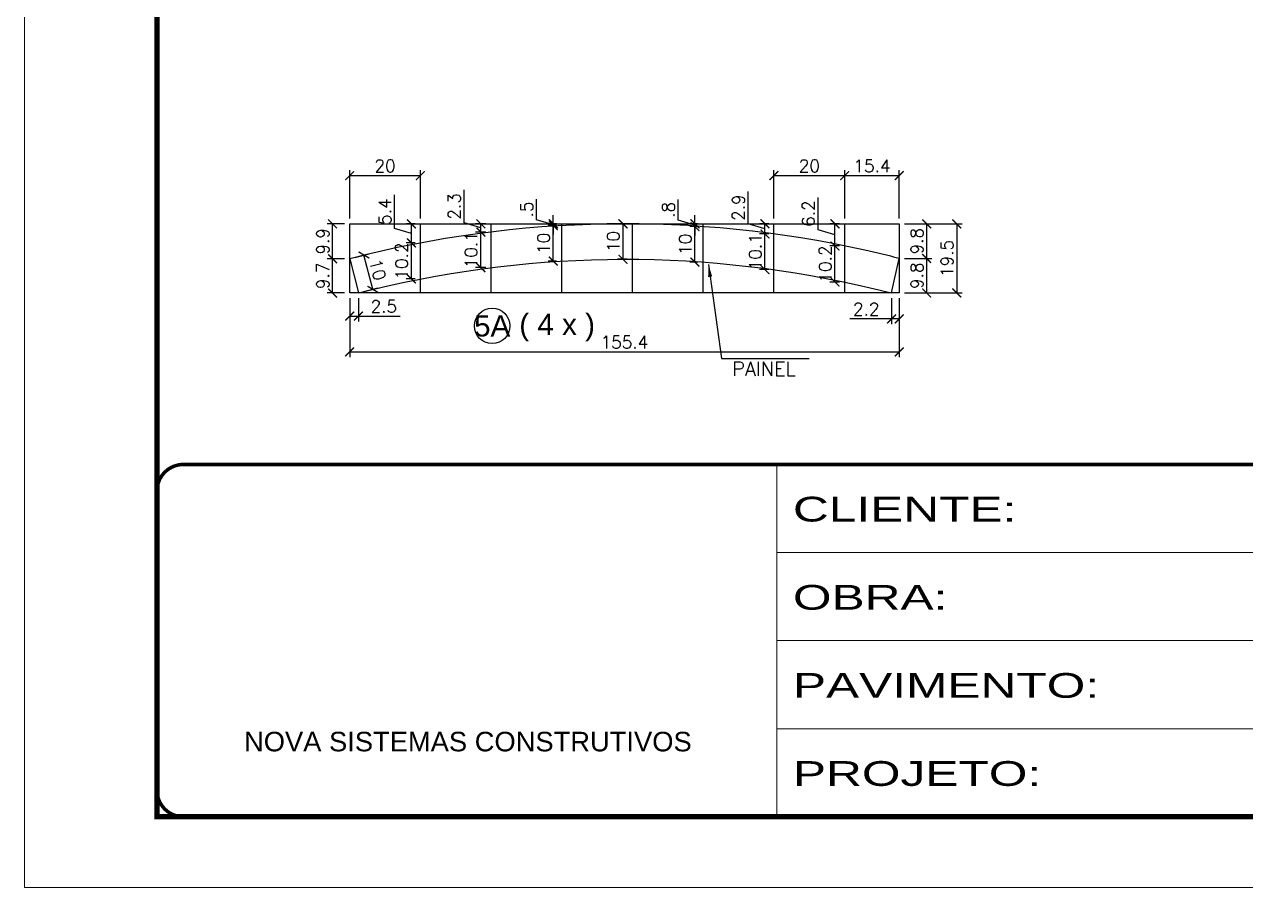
# Model space of a CAD drawing. Extents: x 2582 to 11841, y -26396 to 2611.
# Drawn here: x 4180 to 4871, y -3424 to -2936 of the extents above; entities that cross this region are included whole.
import ezdxf
from ezdxf.enums import TextEntityAlignment as Align

# ---------------------------------------------------------------- set-up
doc = ezdxf.new("R2010")
doc.units = 0
doc.linetypes.add('CONTINUO', pattern=[0])
doc.linetypes.add('DASHED', pattern=[0.75, 0.5, -0.25])
for name, color, linetype in [('COTA', 241, 'Continuous'), ('Painéis', 200, 'Continuous'), ('Romaneio', 10, 'Continuous')]:
    doc.layers.add(name, color=color, linetype=linetype)
doc.layers.add('Folhas', color=255, linetype='Continuous', lineweight=9)
doc.layers.add('SARRAFO DE PRESSAO', color=251, linetype='DASHED', lineweight=9)
doc.styles.add('ARIAL', font='arial.ttf')
doc.styles.add('COTA TECNICA', font='techl___.ttf', dxfattribs={"height": 10})
doc.styles.add('Romans', font='romans.shx')
doc.styles.add('Tecnologia', font='')
doc.styles.get('Tecnologia').set_extended_font_data('Forgotten Futurist')
doc.dimstyles.new('Cota Seção (2x)', dxfattribs={"dimtxt": 7, "dimasz": 5, "dimexe": 3, "dimexo": 3, "dimgap": 2, "dimtad": 3, "dimdec": 1, "dimlfac": 0.5, "dimzin": 12, "dimdsep": 46, "dimtxsty": 'Romans', "dimblk": 'ARCHTICK', "dimcen": 0, "dimclrd": 4, "dimclre": 4, "dimclrt": 1, "dimadec": 1, "dimazin": 3, "dimtfac": 1, "dimtdec": 1, "dimtmove": 0, "dimatfit": 3, "dimldrblk": 'OBLIQUE', "dimfxl": 1, "dimtolj": 1, "dimtzin": 12, "dimarcsym": 0})
doc.dimstyles.new('PAINEL', dxfattribs={"dimtxt": 10, "dimasz": 3, "dimexe": 3, "dimexo": 3, "dimgap": 3, "dimtad": 1, "dimdec": 1, "dimzin": 12, "dimdsep": 46, "dimtxsty": 'COTA TECNICA', "dimblk1": 'OBLIQUE', "dimblk2": 'OBLIQUE', "dimsah": 1, "dimcen": 0.9, "dimclrd": 4, "dimclre": 4, "dimclrt": 240, "dimadec": 1, "dimazin": 3, "dimtfac": 1, "dimtdec": 1, "dimtmove": 0, "dimatfit": 3, "dimfxl": 1, "dimtolj": 1, "dimtzin": 12, "dimarcsym": 0})

# ---------------------------------------------------------------- blocks, each defined once
blk = doc.blocks.new('9999999999')
at = {"color": 30, "linetype": 'CONTINUO'}
for p, q in [((98564.56, 34230.21), (98564.56, 34429.45)), ((98564.56, 34379.64), (99583.98, 34379.64)), ((98564.56, 34329.83), (99487.98, 34329.83)), ((98564.56, 34280.02), (99487.98, 34280.02))]:
    blk.add_line(p, q, dxfattribs=at)
at = {"color": 30, "linetype": 'CONTINUO', "const_width": 2}
blk.add_lwpolyline([(99583.98, 34230.21), (99583.98, 34414.45, 0.414214), (99568.98, 34429.45), (98228.98, 34429.45, 0.414214), (98213.98, 34414.45), (98213.98, 34245.21, 0.414214), (98228.98, 34230.21), (99583.98, 34230.21)], format="xyb", dxfattribs=at)
at = {"layer": 'Folhas'}
blk.add_lwpolyline([(98138.98, 34190.21), (99623.98, 34190.21), (99623.98, 35240.21), (98138.98, 35240.21)], close=True, dxfattribs=at)
at = {"layer": 'Folhas', "color": 30, "const_width": 3}
blk.add_lwpolyline([(98213.98, 34230.21), (99583.98, 34230.21), (99583.98, 35200.21), (98213.98, 35200.21)], close=True, dxfattribs=at)
at = {"color": 7, "linetype": 'Continuous', "ltscale": 5, "style": 'ARIAL'}
blk.add_text('NOVA SISTEMAS CONSTRUTIVOS', height=11.0592, dxfattribs=at).set_placement((98263.19, 34267.21))
at = {"layer": 'Folhas', "color": 7, "style": 'Tecnologia', "width": 1.5}
for s, p in [('CLIENTE:', (98573.65, 34397.17)), ('OBRA:', (98573.65, 34347.31)), ('PAVIMENTO:', (98573.65, 34297.5)), ('PROJETO:', (98573.65, 34247.69))]:
    blk.add_text(s, height=14, dxfattribs=at).set_placement(p)
blk = doc.blocks.new('_ArchTick')
at = {"color": 0, "linetype": 'ByBlock', "const_width": 0.15}
blk.add_lwpolyline([(-0.5, -0.5), (0.5, 0.5)], dxfattribs=at)
blk = doc.blocks.new('*D790')
at = {"layer": 'COTA', "color": 4, "linetype": 'ByBlock', "lineweight": -2, "transparency": 16777216}
for p, q in [((4367, -3068.16), (4375.09, -3066.08)), ((4377.17, -3086.2), (4372.19, -3066.83))]:
    blk.add_line(p, q, dxfattribs=at)
at = {"layer": 'COTA', "color": 4, "lineweight": -2, "transparency": 16777216}
blk.add_line((4371.99, -3087.53), (4380.08, -3085.45), dxfattribs=at)
at = {"layer": 'Defpoints', "color": 0, "linetype": 'ByBlock', "transparency": 16777216}
for p in [(4364.1, -3068.91), (4372.19, -3066.83), (4369.08, -3088.28)]:
    blk.add_point(p, dxfattribs=at)
at = {"layer": 'COTA', "color": 4, "linetype": 'ByBlock', "lineweight": -2, "transparency": 16777216, "xscale": 5, "yscale": 5, "zscale": 5}
for p, rotation in [((4372.19, -3066.83), 104.4346693447736), ((4377.17, -3086.2), 284.4346693447736)]:
    blk.add_blockref('_ArchTick', p, dxfattribs=dict(at, rotation=rotation))
at = {"layer": 'COTA', "color": 1, "linetype": 'ByBlock', "transparency": 16777216, "insert": (4380.01, -3075.14), "char_height": 7, "attachment_point": 5, "rotation": 284.43467, "style": 'Romans'}
blk.add_mtext('\\A1;10', dxfattribs=at)
blk = doc.blocks.new('_Oblique')
at = {"color": 0, "linetype": 'ByBlock', "lineweight": -2}
blk.add_line((-0.5, -0.5), (0.5, 0.5), dxfattribs=at)
blk = doc.blocks.new('*D1247')
at = {"layer": 'COTA', "color": 4, "linetype": 'ByBlock', "lineweight": -2, "transparency": 16777216}
for p, q in [((4401.1, -3060), (4396.04, -3060)), ((4399.04, -3080.37), (4399.04, -3060))]:
    blk.add_line(p, q, dxfattribs=at)
at = {"layer": 'COTA', "color": 4, "lineweight": -2, "transparency": 16777216}
blk.add_line((4401.1, -3080.37), (4396.04, -3080.37), dxfattribs=at)
at = {"layer": 'Defpoints', "color": 0, "linetype": 'ByBlock', "transparency": 16777216}
for p in [(4399.04, -3060), (4404.1, -3060), (4404.1, -3080.37)]:
    blk.add_point(p, dxfattribs=at)
at = {"layer": 'COTA', "color": 4, "linetype": 'ByBlock', "lineweight": -2, "transparency": 16777216, "xscale": 5, "yscale": 5, "zscale": 5}
for p, rotation in [((4399.04, -3060), 90), ((4399.04, -3080.37), 270)]:
    blk.add_blockref('_ArchTick', p, dxfattribs=dict(at, rotation=rotation))
at = {"layer": 'COTA', "color": 1, "linetype": 'ByBlock', "transparency": 16777216, "insert": (4393.54, -3070.19), "char_height": 7, "attachment_point": 5, "rotation": 90, "style": 'Romans'}
blk.add_mtext('\\A1;10.2', dxfattribs=at)
blk = doc.blocks.new('*D1248')
at = {"layer": 'COTA', "color": 4, "linetype": 'ByBlock', "lineweight": -2, "transparency": 16777216}
for p, q in [((4389.54, -3051.75), (4389.54, -3032.75)), ((4399.04, -3054.6), (4389.54, -3051.75)), ((4401.1, -3049.19), (4396.04, -3049.19)), ((4399.04, -3060), (4399.04, -3049.19))]:
    blk.add_line(p, q, dxfattribs=at)
at = {"layer": 'COTA', "color": 4, "lineweight": -2, "transparency": 16777216}
blk.add_line((4401.1, -3060), (4396.04, -3060), dxfattribs=at)
at = {"layer": 'Defpoints', "color": 0, "linetype": 'ByBlock', "transparency": 16777216}
for p in [(4399.04, -3049.19), (4404.1, -3049.19), (4404.1, -3060)]:
    blk.add_point(p, dxfattribs=at)
at = {"layer": 'COTA', "color": 4, "linetype": 'ByBlock', "lineweight": -2, "transparency": 16777216, "xscale": 5, "yscale": 5, "zscale": 5}
for p, rotation in [((4399.04, -3049.19), 90), ((4399.04, -3060), 270)]:
    blk.add_blockref('_ArchTick', p, dxfattribs=dict(at, rotation=rotation))
at = {"layer": 'COTA', "color": 1, "linetype": 'ByBlock', "transparency": 16777216, "insert": (4384.04, -3042.25), "char_height": 7, "attachment_point": 5, "rotation": 90, "style": 'Romans'}
blk.add_mtext('\\A1;5.4', dxfattribs=at)
blk = doc.blocks.new('*D1249')
at = {"layer": 'COTA', "color": 4, "linetype": 'ByBlock', "lineweight": -2, "transparency": 16777216}
for p, q in [((4441.1, -3053.8), (4435.3, -3053.8)), ((4438.3, -3073.95), (4438.3, -3053.8))]:
    blk.add_line(p, q, dxfattribs=at)
at = {"layer": 'COTA', "color": 4, "lineweight": -2, "transparency": 16777216}
blk.add_line((4441.1, -3073.95), (4435.3, -3073.95), dxfattribs=at)
at = {"layer": 'Defpoints', "color": 0, "linetype": 'ByBlock', "transparency": 16777216}
for p in [(4438.3, -3053.8), (4444.1, -3053.8), (4444.1, -3073.95)]:
    blk.add_point(p, dxfattribs=at)
at = {"layer": 'COTA', "color": 4, "linetype": 'ByBlock', "lineweight": -2, "transparency": 16777216, "xscale": 5, "yscale": 5, "zscale": 5}
for p, rotation in [((4438.3, -3053.8), 90), ((4438.3, -3073.95), 270)]:
    blk.add_blockref('_ArchTick', p, dxfattribs=dict(at, rotation=rotation))
at = {"layer": 'COTA', "color": 1, "linetype": 'ByBlock', "transparency": 16777216, "insert": (4432.8, -3063.87), "char_height": 7, "attachment_point": 5, "rotation": 90, "style": 'Romans'}
blk.add_mtext('\\A1;10.1', dxfattribs=at)
blk = doc.blocks.new('*D1250')
at = {"layer": 'COTA', "color": 4, "linetype": 'ByBlock', "lineweight": -2, "transparency": 16777216}
for p, q in [((4428.8, -3048.64), (4428.8, -3029.98)), ((4438.3, -3051.49), (4428.8, -3048.64)), ((4441.1, -3049.19), (4435.3, -3049.19)), ((4438.3, -3053.8), (4438.3, -3049.19))]:
    blk.add_line(p, q, dxfattribs=at)
at = {"layer": 'COTA', "color": 4, "lineweight": -2, "transparency": 16777216}
blk.add_line((4441.1, -3053.8), (4435.3, -3053.8), dxfattribs=at)
at = {"layer": 'Defpoints', "color": 0, "linetype": 'ByBlock', "transparency": 16777216}
for p in [(4438.3, -3049.19), (4444.1, -3049.19), (4444.1, -3053.8)]:
    blk.add_point(p, dxfattribs=at)
at = {"layer": 'COTA', "color": 4, "linetype": 'ByBlock', "lineweight": -2, "transparency": 16777216, "xscale": 5, "yscale": 5, "zscale": 5}
for p, rotation in [((4438.3, -3049.19), 90), ((4438.3, -3053.8), 270)]:
    blk.add_blockref('_ArchTick', p, dxfattribs=dict(at, rotation=rotation))
at = {"layer": 'COTA', "color": 1, "linetype": 'ByBlock', "transparency": 16777216, "insert": (4423.3, -3039.31), "char_height": 7, "attachment_point": 5, "rotation": 90, "style": 'Romans'}
blk.add_mtext('\\A1;2.3', dxfattribs=at)
blk = doc.blocks.new('*D1251')
at = {"layer": 'COTA', "color": 4, "linetype": 'ByBlock', "lineweight": -2, "transparency": 16777216}
for p, q in [((4481.1, -3050.21), (4476.29, -3050.21)), ((4479.29, -3070.25), (4479.29, -3050.21))]:
    blk.add_line(p, q, dxfattribs=at)
at = {"layer": 'COTA', "color": 4, "lineweight": -2, "transparency": 16777216}
blk.add_line((4481.1, -3070.25), (4476.29, -3070.25), dxfattribs=at)
at = {"layer": 'Defpoints', "color": 0, "linetype": 'ByBlock', "transparency": 16777216}
for p in [(4479.29, -3050.21), (4484.1, -3050.21), (4484.1, -3070.25)]:
    blk.add_point(p, dxfattribs=at)
at = {"layer": 'COTA', "color": 4, "linetype": 'ByBlock', "lineweight": -2, "transparency": 16777216, "xscale": 5, "yscale": 5, "zscale": 5}
for p, rotation in [((4479.29, -3050.21), 90), ((4479.29, -3070.25), 270)]:
    blk.add_blockref('_ArchTick', p, dxfattribs=dict(at, rotation=rotation))
at = {"layer": 'COTA', "color": 1, "linetype": 'ByBlock', "transparency": 16777216, "insert": (4473.79, -3060.23), "char_height": 7, "attachment_point": 5, "rotation": 90, "style": 'Romans'}
blk.add_mtext('\\A1;10', dxfattribs=at)
blk = doc.blocks.new('*D1252')
at = {"layer": 'COTA', "color": 4, "linetype": 'ByBlock', "lineweight": -2, "transparency": 16777216}
for p, q in [((4469.79, -3046.85), (4469.79, -3035.18)), ((4479.29, -3049.19), (4479.29, -3044.19)), ((4479.29, -3049.7), (4469.79, -3046.85)), ((4481.1, -3049.19), (4476.29, -3049.19)), ((4479.29, -3050.21), (4479.29, -3049.19)), ((4479.29, -3050.21), (4479.29, -3049.19)), ((4479.29, -3050.21), (4479.29, -3055.21))]:
    blk.add_line(p, q, dxfattribs=at)
at = {"layer": 'COTA', "color": 4, "lineweight": -2, "transparency": 16777216}
blk.add_line((4481.1, -3050.21), (4476.29, -3050.21), dxfattribs=at)
at = {"layer": 'Defpoints', "color": 0, "linetype": 'ByBlock', "transparency": 16777216}
for p in [(4479.29, -3049.19), (4484.1, -3049.19), (4484.1, -3050.21)]:
    blk.add_point(p, dxfattribs=at)
at = {"layer": 'COTA', "color": 4, "linetype": 'ByBlock', "lineweight": -2, "transparency": 16777216, "xscale": 5, "yscale": 5, "zscale": 5}
for p, rotation in [((4479.29, -3049.19), 270), ((4479.29, -3050.21), 90)]:
    blk.add_blockref('_ArchTick', p, dxfattribs=dict(at, rotation=rotation))
at = {"layer": 'COTA', "color": 1, "linetype": 'ByBlock', "transparency": 16777216, "insert": (4464.29, -3041.02), "char_height": 7, "attachment_point": 5, "rotation": 90, "style": 'Romans'}
blk.add_mtext('\\A1;.5', dxfattribs=at)
blk = doc.blocks.new('*D1254')
at = {"layer": 'COTA', "color": 4, "lineweight": -2, "transparency": 16777216}
blk.add_line((4521.1, -3049.2), (4515.68, -3049.2), dxfattribs=at)
at = {"layer": 'COTA', "color": 4, "linetype": 'ByBlock', "lineweight": -2, "transparency": 16777216}
for p, q in [((4518.68, -3049.2), (4518.68, -3069.2)), ((4521.1, -3069.2), (4515.68, -3069.2))]:
    blk.add_line(p, q, dxfattribs=at)
at = {"layer": 'Defpoints', "color": 0, "linetype": 'ByBlock', "transparency": 16777216}
for p in [(4524.1, -3049.2), (4518.68, -3069.2), (4524.1, -3069.2)]:
    blk.add_point(p, dxfattribs=at)
at = {"layer": 'COTA', "color": 4, "linetype": 'ByBlock', "lineweight": -2, "transparency": 16777216, "xscale": 5, "yscale": 5, "zscale": 5}
for p, rotation in [((4518.68, -3049.2), 90), ((4518.68, -3069.2), 270)]:
    blk.add_blockref('_ArchTick', p, dxfattribs=dict(at, rotation=rotation))
at = {"layer": 'COTA', "color": 1, "linetype": 'ByBlock', "transparency": 16777216, "insert": (4513.18, -3059.2), "char_height": 7, "attachment_point": 5, "rotation": 90, "style": 'Romans'}
blk.add_mtext('\\A1;10', dxfattribs=at)
blk = doc.blocks.new('*D1255')
at = {"layer": 'COTA', "color": 4, "linetype": 'ByBlock', "lineweight": -2, "transparency": 16777216}
for p, q in [((4561.1, -3050.76), (4556.42, -3050.76)), ((4559.42, -3070.81), (4559.42, -3050.76))]:
    blk.add_line(p, q, dxfattribs=at)
at = {"layer": 'COTA', "color": 4, "lineweight": -2, "transparency": 16777216}
blk.add_line((4561.1, -3070.81), (4556.42, -3070.81), dxfattribs=at)
at = {"layer": 'Defpoints', "color": 0, "linetype": 'ByBlock', "transparency": 16777216}
for p in [(4559.42, -3050.76), (4564.1, -3050.76), (4564.1, -3070.81)]:
    blk.add_point(p, dxfattribs=at)
at = {"layer": 'COTA', "color": 4, "linetype": 'ByBlock', "lineweight": -2, "transparency": 16777216, "xscale": 5, "yscale": 5, "zscale": 5}
for p, rotation in [((4559.42, -3050.76), 90), ((4559.42, -3070.81), 270)]:
    blk.add_blockref('_ArchTick', p, dxfattribs=dict(at, rotation=rotation))
at = {"layer": 'COTA', "color": 1, "linetype": 'ByBlock', "transparency": 16777216, "insert": (4553.92, -3060.78), "char_height": 7, "attachment_point": 5, "rotation": 90, "style": 'Romans'}
blk.add_mtext('\\A1;10', dxfattribs=at)
blk = doc.blocks.new('*D1256')
at = {"layer": 'COTA', "color": 4, "linetype": 'ByBlock', "lineweight": -2, "transparency": 16777216}
for p, q in [((4549.92, -3047.12), (4549.92, -3035.46)), ((4559.42, -3049.19), (4559.42, -3044.19)), ((4559.42, -3049.97), (4549.92, -3047.12)), ((4561.1, -3049.19), (4556.42, -3049.19)), ((4559.42, -3050.76), (4559.42, -3049.19)), ((4559.42, -3050.76), (4559.42, -3049.19)), ((4559.42, -3050.76), (4559.42, -3055.76))]:
    blk.add_line(p, q, dxfattribs=at)
at = {"layer": 'COTA', "color": 4, "lineweight": -2, "transparency": 16777216}
blk.add_line((4561.1, -3050.76), (4556.42, -3050.76), dxfattribs=at)
at = {"layer": 'Defpoints', "color": 0, "linetype": 'ByBlock', "transparency": 16777216}
for p in [(4559.42, -3049.19), (4564.1, -3049.19), (4564.1, -3050.76)]:
    blk.add_point(p, dxfattribs=at)
at = {"layer": 'COTA', "color": 4, "linetype": 'ByBlock', "lineweight": -2, "transparency": 16777216, "xscale": 5, "yscale": 5, "zscale": 5}
for p, rotation in [((4559.42, -3049.19), 270), ((4559.42, -3050.76), 90)]:
    blk.add_blockref('_ArchTick', p, dxfattribs=dict(at, rotation=rotation))
at = {"layer": 'COTA', "color": 1, "linetype": 'ByBlock', "transparency": 16777216, "insert": (4544.42, -3041.29), "char_height": 7, "attachment_point": 5, "rotation": 90, "style": 'Romans'}
blk.add_mtext('\\A1;.8', dxfattribs=at)
blk = doc.blocks.new('*D1257')
at = {"layer": 'COTA', "color": 4, "linetype": 'ByBlock', "lineweight": -2, "transparency": 16777216}
for p, q in [((4601.1, -3054.9), (4595.99, -3054.9)), ((4598.99, -3075.09), (4598.99, -3054.9))]:
    blk.add_line(p, q, dxfattribs=at)
at = {"layer": 'COTA', "color": 4, "lineweight": -2, "transparency": 16777216}
blk.add_line((4601.1, -3075.09), (4595.99, -3075.09), dxfattribs=at)
at = {"layer": 'Defpoints', "color": 0, "linetype": 'ByBlock', "transparency": 16777216}
for p in [(4598.99, -3054.9), (4604.1, -3054.9), (4604.1, -3075.09)]:
    blk.add_point(p, dxfattribs=at)
at = {"layer": 'COTA', "color": 4, "linetype": 'ByBlock', "lineweight": -2, "transparency": 16777216, "xscale": 5, "yscale": 5, "zscale": 5}
for p, rotation in [((4598.99, -3054.9), 90), ((4598.99, -3075.09), 270)]:
    blk.add_blockref('_ArchTick', p, dxfattribs=dict(at, rotation=rotation))
at = {"layer": 'COTA', "color": 1, "linetype": 'ByBlock', "transparency": 16777216, "insert": (4593.49, -3064.99), "char_height": 7, "attachment_point": 5, "rotation": 90, "style": 'Romans'}
blk.add_mtext('\\A1;10.1', dxfattribs=at)
blk = doc.blocks.new('*D1258')
at = {"layer": 'COTA', "color": 4, "linetype": 'ByBlock', "lineweight": -2, "transparency": 16777216}
for p, q in [((4589.49, -3049.19), (4589.49, -3030.86)), ((4598.99, -3052.04), (4589.49, -3049.19)), ((4601.1, -3049.19), (4595.99, -3049.19)), ((4598.99, -3054.9), (4598.99, -3049.19))]:
    blk.add_line(p, q, dxfattribs=at)
at = {"layer": 'COTA', "color": 4, "lineweight": -2, "transparency": 16777216}
blk.add_line((4601.1, -3054.9), (4595.99, -3054.9), dxfattribs=at)
at = {"layer": 'Defpoints', "color": 0, "linetype": 'ByBlock', "transparency": 16777216}
for p in [(4598.99, -3049.19), (4604.1, -3049.19), (4604.1, -3054.9)]:
    blk.add_point(p, dxfattribs=at)
at = {"layer": 'COTA', "color": 4, "linetype": 'ByBlock', "lineweight": -2, "transparency": 16777216, "xscale": 5, "yscale": 5, "zscale": 5}
for p, rotation in [((4598.99, -3049.19), 90), ((4598.99, -3054.9), 270)]:
    blk.add_blockref('_ArchTick', p, dxfattribs=dict(at, rotation=rotation))
at = {"layer": 'COTA', "color": 1, "linetype": 'ByBlock', "transparency": 16777216, "insert": (4583.99, -3040.03), "char_height": 7, "attachment_point": 5, "rotation": 90, "style": 'Romans'}
blk.add_mtext('\\A1;2.9', dxfattribs=at)
blk = doc.blocks.new('*D1259')
at = {"layer": 'COTA', "color": 4, "linetype": 'ByBlock', "lineweight": -2, "transparency": 16777216}
for p, q in [((4641.1, -3061.67), (4635.6, -3061.67)), ((4638.6, -3082.09), (4638.6, -3061.67))]:
    blk.add_line(p, q, dxfattribs=at)
at = {"layer": 'COTA', "color": 4, "lineweight": -2, "transparency": 16777216}
blk.add_line((4641.1, -3082.09), (4635.6, -3082.09), dxfattribs=at)
at = {"layer": 'Defpoints', "color": 0, "linetype": 'ByBlock', "transparency": 16777216}
for p in [(4638.6, -3061.67), (4644.1, -3061.67), (4644.1, -3082.09)]:
    blk.add_point(p, dxfattribs=at)
at = {"layer": 'COTA', "color": 4, "linetype": 'ByBlock', "lineweight": -2, "transparency": 16777216, "xscale": 5, "yscale": 5, "zscale": 5}
for p, rotation in [((4638.6, -3061.67), 90), ((4638.6, -3082.09), 270)]:
    blk.add_blockref('_ArchTick', p, dxfattribs=dict(at, rotation=rotation))
at = {"layer": 'COTA', "color": 1, "linetype": 'ByBlock', "transparency": 16777216, "insert": (4633.1, -3071.88), "char_height": 7, "attachment_point": 5, "rotation": 90, "style": 'Romans'}
blk.add_mtext('\\A1;10.2', dxfattribs=at)
blk = doc.blocks.new('*D1260')
at = {"layer": 'COTA', "color": 4, "linetype": 'ByBlock', "lineweight": -2, "transparency": 16777216}
for p, q in [((4629.1, -3052.58), (4629.1, -3034.25)), ((4638.6, -3055.43), (4629.1, -3052.58)), ((4641.1, -3049.19), (4635.6, -3049.19)), ((4638.6, -3061.67), (4638.6, -3049.19))]:
    blk.add_line(p, q, dxfattribs=at)
at = {"layer": 'COTA', "color": 4, "lineweight": -2, "transparency": 16777216}
blk.add_line((4641.1, -3061.67), (4635.6, -3061.67), dxfattribs=at)
at = {"layer": 'Defpoints', "color": 0, "linetype": 'ByBlock', "transparency": 16777216}
for p in [(4638.6, -3049.19), (4644.1, -3049.19), (4644.1, -3061.67)]:
    blk.add_point(p, dxfattribs=at)
at = {"layer": 'COTA', "color": 4, "linetype": 'ByBlock', "lineweight": -2, "transparency": 16777216, "xscale": 5, "yscale": 5, "zscale": 5}
for p, rotation in [((4638.6, -3049.19), 90), ((4638.6, -3061.67), 270)]:
    blk.add_blockref('_ArchTick', p, dxfattribs=dict(at, rotation=rotation))
at = {"layer": 'COTA', "color": 1, "linetype": 'ByBlock', "transparency": 16777216, "insert": (4623.6, -3043.41), "char_height": 7, "attachment_point": 5, "rotation": 90, "style": 'Romans'}
blk.add_mtext('\\A1;6.2', dxfattribs=at)
blk = doc.blocks.new('*D1261')
at = {"layer": 'COTA', "color": 4, "lineweight": -2, "transparency": 16777216}
blk.add_line((4364.1, -3046.19), (4364.1, -3018.91), dxfattribs=at)
at = {"layer": 'COTA', "color": 4, "linetype": 'ByBlock', "lineweight": -2, "transparency": 16777216}
for p, q in [((4364.1, -3021.91), (4404.1, -3021.91)), ((4404.1, -3046.19), (4404.1, -3018.91))]:
    blk.add_line(p, q, dxfattribs=at)
at = {"layer": 'Defpoints', "color": 0, "linetype": 'ByBlock', "transparency": 16777216}
for p in [(4404.1, -3021.91), (4364.1, -3049.19), (4404.1, -3049.19)]:
    blk.add_point(p, dxfattribs=at)
at = {"layer": 'COTA', "color": 4, "linetype": 'ByBlock', "lineweight": -2, "transparency": 16777216, "xscale": 5, "yscale": 5, "zscale": 5, "rotation": 180}
blk.add_blockref('_ArchTick', (4364.1, -3021.91), dxfattribs=at)
at = {"layer": 'COTA', "color": 4, "linetype": 'ByBlock', "lineweight": -2, "transparency": 16777216, "xscale": 5, "yscale": 5, "zscale": 5}
blk.add_blockref('_ArchTick', (4404.1, -3021.91), dxfattribs=at)
at = {"layer": 'COTA', "color": 1, "linetype": 'ByBlock', "transparency": 16777216, "insert": (4384.1, -3016.41), "char_height": 7, "attachment_point": 5, "style": 'Romans'}
blk.add_mtext('\\A1;20', dxfattribs=at)
blk = doc.blocks.new('*D1263')
at = {"layer": 'COTA', "color": 4, "lineweight": -2, "transparency": 16777216}
blk.add_line((4604.1, -3046.19), (4604.1, -3018.91), dxfattribs=at)
at = {"layer": 'COTA', "color": 4, "linetype": 'ByBlock', "lineweight": -2, "transparency": 16777216}
for p, q in [((4604.1, -3021.91), (4644.1, -3021.91)), ((4644.1, -3046.19), (4644.1, -3018.91))]:
    blk.add_line(p, q, dxfattribs=at)
at = {"layer": 'Defpoints', "color": 0, "linetype": 'ByBlock', "transparency": 16777216}
for p in [(4644.1, -3021.91), (4604.1, -3049.19), (4644.1, -3049.19)]:
    blk.add_point(p, dxfattribs=at)
at = {"layer": 'COTA', "color": 4, "linetype": 'ByBlock', "lineweight": -2, "transparency": 16777216, "xscale": 5, "yscale": 5, "zscale": 5, "rotation": 180}
blk.add_blockref('_ArchTick', (4604.1, -3021.91), dxfattribs=at)
at = {"layer": 'COTA', "color": 4, "linetype": 'ByBlock', "lineweight": -2, "transparency": 16777216, "xscale": 5, "yscale": 5, "zscale": 5}
blk.add_blockref('_ArchTick', (4644.1, -3021.91), dxfattribs=at)
at = {"layer": 'COTA', "color": 1, "linetype": 'ByBlock', "transparency": 16777216, "insert": (4624.1, -3016.41), "char_height": 7, "attachment_point": 5, "style": 'Romans'}
blk.add_mtext('\\A1;20', dxfattribs=at)
blk = doc.blocks.new('*D1264')
at = {"layer": 'COTA', "color": 4, "lineweight": -2, "transparency": 16777216}
blk.add_line((4644.1, -3046.19), (4644.1, -3018.91), dxfattribs=at)
at = {"layer": 'COTA', "color": 4, "linetype": 'ByBlock', "lineweight": -2, "transparency": 16777216}
for p, q in [((4644.1, -3021.91), (4674.95, -3021.91)), ((4674.95, -3046.19), (4674.95, -3018.91))]:
    blk.add_line(p, q, dxfattribs=at)
at = {"layer": 'Defpoints', "color": 0, "linetype": 'ByBlock', "transparency": 16777216}
for p in [(4674.95, -3021.91), (4644.1, -3049.19), (4674.95, -3049.19)]:
    blk.add_point(p, dxfattribs=at)
at = {"layer": 'COTA', "color": 4, "linetype": 'ByBlock', "lineweight": -2, "transparency": 16777216, "xscale": 5, "yscale": 5, "zscale": 5, "rotation": 180}
blk.add_blockref('_ArchTick', (4644.1, -3021.91), dxfattribs=at)
at = {"layer": 'COTA', "color": 4, "linetype": 'ByBlock', "lineweight": -2, "transparency": 16777216, "xscale": 5, "yscale": 5, "zscale": 5}
blk.add_blockref('_ArchTick', (4674.95, -3021.91), dxfattribs=at)
at = {"layer": 'COTA', "color": 1, "linetype": 'ByBlock', "transparency": 16777216, "insert": (4659.52, -3016.41), "char_height": 7, "attachment_point": 5, "style": 'Romans'}
blk.add_mtext('\\A1;15.4', dxfattribs=at)
blk = doc.blocks.new('*D1265')
at = {"layer": 'COTA', "color": 4, "linetype": 'ByBlock', "lineweight": -2, "transparency": 16777216}
for p, q in [((4361.1, -3068.91), (4351.41, -3068.91)), ((4354.41, -3088.28), (4354.41, -3068.91))]:
    blk.add_line(p, q, dxfattribs=at)
at = {"layer": 'COTA', "color": 4, "lineweight": -2, "transparency": 16777216}
blk.add_line((4361.1, -3088.28), (4351.41, -3088.28), dxfattribs=at)
at = {"layer": 'Defpoints', "color": 0, "linetype": 'ByBlock', "transparency": 16777216}
for p in [(4354.41, -3068.91), (4364.1, -3068.91), (4364.1, -3088.28)]:
    blk.add_point(p, dxfattribs=at)
at = {"layer": 'COTA', "color": 4, "linetype": 'ByBlock', "lineweight": -2, "transparency": 16777216, "xscale": 5, "yscale": 5, "zscale": 5}
for p, rotation in [((4354.41, -3068.91), 90), ((4354.41, -3088.28), 270)]:
    blk.add_blockref('_ArchTick', p, dxfattribs=dict(at, rotation=rotation))
at = {"layer": 'COTA', "color": 1, "linetype": 'ByBlock', "transparency": 16777216, "insert": (4348.91, -3078.6), "char_height": 7, "attachment_point": 5, "rotation": 90, "style": 'Romans'}
blk.add_mtext('\\A1;9.7', dxfattribs=at)
blk = doc.blocks.new('*D1266')
at = {"layer": 'COTA', "color": 4, "linetype": 'ByBlock', "lineweight": -2, "transparency": 16777216}
for p, q in [((4361.1, -3049.19), (4351.41, -3049.19)), ((4354.41, -3068.91), (4354.41, -3049.19))]:
    blk.add_line(p, q, dxfattribs=at)
at = {"layer": 'COTA', "color": 4, "lineweight": -2, "transparency": 16777216}
blk.add_line((4361.1, -3068.91), (4351.41, -3068.91), dxfattribs=at)
at = {"layer": 'Defpoints', "color": 0, "linetype": 'ByBlock', "transparency": 16777216}
for p in [(4354.41, -3049.19), (4364.1, -3049.19), (4364.1, -3068.91)]:
    blk.add_point(p, dxfattribs=at)
at = {"layer": 'COTA', "color": 4, "linetype": 'ByBlock', "lineweight": -2, "transparency": 16777216, "xscale": 5, "yscale": 5, "zscale": 5}
for p, rotation in [((4354.41, -3049.19), 90), ((4354.41, -3068.91), 270)]:
    blk.add_blockref('_ArchTick', p, dxfattribs=dict(at, rotation=rotation))
at = {"layer": 'COTA', "color": 1, "linetype": 'ByBlock', "transparency": 16777216, "insert": (4348.91, -3059.05), "char_height": 7, "attachment_point": 5, "rotation": 90, "style": 'Romans'}
blk.add_mtext('\\A1;9.9', dxfattribs=at)
blk = doc.blocks.new('*D1267')
at = {"layer": 'COTA', "color": 4, "lineweight": -2, "transparency": 16777216}
blk.add_line((4364.1, -3091.28), (4364.1, -3104.36), dxfattribs=at)
at = {"layer": 'COTA', "color": 4, "linetype": 'ByBlock', "lineweight": -2, "transparency": 16777216}
for p, q in [((4369.08, -3091.28), (4369.08, -3104.36)), ((4364.1, -3101.36), (4369.08, -3101.36)), ((4369.08, -3101.36), (4392.75, -3101.36))]:
    blk.add_line(p, q, dxfattribs=at)
at = {"layer": 'Defpoints', "color": 0, "linetype": 'ByBlock', "transparency": 16777216}
for p in [(4364.1, -3088.28), (4369.08, -3088.28), (4369.08, -3101.36)]:
    blk.add_point(p, dxfattribs=at)
at = {"layer": 'COTA', "color": 4, "linetype": 'ByBlock', "lineweight": -2, "transparency": 16777216, "xscale": 5, "yscale": 5, "zscale": 5, "rotation": 180}
blk.add_blockref('_ArchTick', (4364.1, -3101.36), dxfattribs=at)
at = {"layer": 'COTA', "color": 4, "linetype": 'ByBlock', "lineweight": -2, "transparency": 16777216, "xscale": 5, "yscale": 5, "zscale": 5}
blk.add_blockref('_ArchTick', (4369.08, -3101.36), dxfattribs=at)
at = {"layer": 'COTA', "color": 1, "linetype": 'ByBlock', "transparency": 16777216, "insert": (4383.41, -3095.86), "char_height": 7, "attachment_point": 5, "style": 'Romans'}
blk.add_mtext('\\A1;2.5', dxfattribs=at)
blk = doc.blocks.new('*D1270')
at = {"layer": 'COTA', "color": 4, "linetype": 'ByBlock', "lineweight": -2, "transparency": 16777216}
for p, q in [((4670.61, -3091.28), (4670.61, -3105.92)), ((4670.61, -3102.92), (4646.94, -3102.92)), ((4674.95, -3102.92), (4670.61, -3102.92))]:
    blk.add_line(p, q, dxfattribs=at)
at = {"layer": 'COTA', "color": 4, "lineweight": -2, "transparency": 16777216}
blk.add_line((4674.95, -3091.28), (4674.95, -3105.92), dxfattribs=at)
at = {"layer": 'Defpoints', "color": 0, "linetype": 'ByBlock', "transparency": 16777216}
for p in [(4670.61, -3088.28), (4674.95, -3088.28), (4670.61, -3102.92)]:
    blk.add_point(p, dxfattribs=at)
at = {"layer": 'COTA', "color": 4, "linetype": 'ByBlock', "lineweight": -2, "transparency": 16777216, "xscale": 5, "yscale": 5, "zscale": 5, "rotation": 180}
blk.add_blockref('_ArchTick', (4670.61, -3102.92), dxfattribs=at)
at = {"layer": 'COTA', "color": 4, "linetype": 'ByBlock', "lineweight": -2, "transparency": 16777216, "xscale": 5, "yscale": 5, "zscale": 5}
blk.add_blockref('_ArchTick', (4674.95, -3102.92), dxfattribs=at)
at = {"layer": 'COTA', "color": 1, "linetype": 'ByBlock', "transparency": 16777216, "insert": (4656.27, -3097.42), "char_height": 7, "attachment_point": 5, "style": 'Romans'}
blk.add_mtext('\\A1;2.2', dxfattribs=at)
blk = doc.blocks.new('*D1271')
at = {"layer": 'COTA', "color": 4, "linetype": 'ByBlock', "lineweight": -2, "transparency": 16777216}
for p, q in [((4677.95, -3068.75), (4693.47, -3068.75)), ((4690.47, -3088.28), (4690.47, -3068.75))]:
    blk.add_line(p, q, dxfattribs=at)
at = {"layer": 'COTA', "color": 4, "lineweight": -2, "transparency": 16777216}
blk.add_line((4677.95, -3088.28), (4693.47, -3088.28), dxfattribs=at)
at = {"layer": 'Defpoints', "color": 0, "linetype": 'ByBlock', "transparency": 16777216}
for p in [(4674.95, -3068.75), (4690.47, -3068.75), (4674.95, -3088.28)]:
    blk.add_point(p, dxfattribs=at)
at = {"layer": 'COTA', "color": 4, "linetype": 'ByBlock', "lineweight": -2, "transparency": 16777216, "xscale": 5, "yscale": 5, "zscale": 5}
for p, rotation in [((4690.47, -3068.75), 90), ((4690.47, -3088.28), 270)]:
    blk.add_blockref('_ArchTick', p, dxfattribs=dict(at, rotation=rotation))
at = {"layer": 'COTA', "color": 1, "linetype": 'ByBlock', "transparency": 16777216, "insert": (4684.97, -3078.51), "char_height": 7, "attachment_point": 5, "rotation": 90, "style": 'Romans'}
blk.add_mtext('\\A1;9.8', dxfattribs=at)
blk = doc.blocks.new('*D1272')
at = {"layer": 'COTA', "color": 4, "linetype": 'ByBlock', "lineweight": -2, "transparency": 16777216}
for p, q in [((4677.95, -3049.19), (4693.47, -3049.19)), ((4690.47, -3068.75), (4690.47, -3049.19))]:
    blk.add_line(p, q, dxfattribs=at)
at = {"layer": 'COTA', "color": 4, "lineweight": -2, "transparency": 16777216}
blk.add_line((4677.95, -3068.75), (4693.47, -3068.75), dxfattribs=at)
at = {"layer": 'Defpoints', "color": 0, "linetype": 'ByBlock', "transparency": 16777216}
for p in [(4674.95, -3049.19), (4690.47, -3049.19), (4674.95, -3068.75)]:
    blk.add_point(p, dxfattribs=at)
at = {"layer": 'COTA', "color": 4, "linetype": 'ByBlock', "lineweight": -2, "transparency": 16777216, "xscale": 5, "yscale": 5, "zscale": 5}
for p, rotation in [((4690.47, -3049.19), 90), ((4690.47, -3068.75), 270)]:
    blk.add_blockref('_ArchTick', p, dxfattribs=dict(at, rotation=rotation))
at = {"layer": 'COTA', "color": 1, "linetype": 'ByBlock', "transparency": 16777216, "insert": (4684.97, -3058.97), "char_height": 7, "attachment_point": 5, "rotation": 90, "style": 'Romans'}
blk.add_mtext('\\A1;9.8', dxfattribs=at)
blk = doc.blocks.new('*D1273')
at = {"layer": 'COTA', "color": 4, "lineweight": -2, "transparency": 16777216}
blk.add_line((4677.95, -3049.19), (4710.46, -3049.19), dxfattribs=at)
at = {"layer": 'COTA', "color": 4, "linetype": 'ByBlock', "lineweight": -2, "transparency": 16777216}
for p, q in [((4707.46, -3049.19), (4707.46, -3088.28)), ((4677.95, -3088.28), (4710.46, -3088.28))]:
    blk.add_line(p, q, dxfattribs=at)
at = {"layer": 'Defpoints', "color": 0, "linetype": 'ByBlock', "transparency": 16777216}
for p in [(4674.95, -3049.19), (4674.95, -3088.28), (4707.46, -3088.28)]:
    blk.add_point(p, dxfattribs=at)
at = {"layer": 'COTA', "color": 4, "linetype": 'ByBlock', "lineweight": -2, "transparency": 16777216, "xscale": 5, "yscale": 5, "zscale": 5}
for p, rotation in [((4707.46, -3049.19), 90), ((4707.46, -3088.28), 270)]:
    blk.add_blockref('_ArchTick', p, dxfattribs=dict(at, rotation=rotation))
at = {"layer": 'COTA', "color": 1, "linetype": 'ByBlock', "transparency": 16777216, "insert": (4701.96, -3068.74), "char_height": 7, "attachment_point": 5, "rotation": 90, "style": 'Romans'}
blk.add_mtext('\\A1;19.5', dxfattribs=at)
blk = doc.blocks.new('*D1274')
at = {"layer": 'COTA', "color": 4, "lineweight": -2, "transparency": 16777216}
blk.add_line((4364.1, -3091.28), (4364.1, -3124.58), dxfattribs=at)
at = {"layer": 'COTA', "color": 4, "linetype": 'ByBlock', "lineweight": -2, "transparency": 16777216}
for p, q in [((4674.95, -3091.28), (4674.95, -3124.58)), ((4364.1, -3121.58), (4674.95, -3121.58))]:
    blk.add_line(p, q, dxfattribs=at)
at = {"layer": 'Defpoints', "color": 0, "linetype": 'ByBlock', "transparency": 16777216}
for p in [(4364.1, -3088.28), (4674.95, -3088.28), (4674.95, -3121.58)]:
    blk.add_point(p, dxfattribs=at)
at = {"layer": 'COTA', "color": 4, "linetype": 'ByBlock', "lineweight": -2, "transparency": 16777216, "xscale": 5, "yscale": 5, "zscale": 5, "rotation": 180}
blk.add_blockref('_ArchTick', (4364.1, -3121.58), dxfattribs=at)
at = {"layer": 'COTA', "color": 4, "linetype": 'ByBlock', "lineweight": -2, "transparency": 16777216, "xscale": 5, "yscale": 5, "zscale": 5}
blk.add_blockref('_ArchTick', (4674.95, -3121.58), dxfattribs=at)
at = {"layer": 'COTA', "color": 1, "linetype": 'ByBlock', "transparency": 16777216, "insert": (4519.52, -3116.08), "char_height": 7, "attachment_point": 5, "style": 'Romans'}
blk.add_mtext('\\A1;155.4', dxfattribs=at)

msp = doc.modelspace()

# ---------------------------------------------------------------- linework, layer by layer
at = {"layer": 'COTA', "linetype": 'ByBlock'}
for p, q in [((4364.1, -3049.19), (4674.95, -3049.19)), ((4364.1, -3088.28), (4364.1, -3049.19)), ((4404.1, -3088.28), (4404.1, -3049.19)), ((4444.1, -3088.28), (4444.1, -3049.19)), ((4484.1, -3088.28), (4484.1, -3049.19)), ((4524.1, -3088.28), (4524.1, -3049.19)), ((4564.1, -3088.28), (4564.1, -3049.19)), ((4604.1, -3088.28), (4604.1, -3049.19)), ((4644.1, -3088.28), (4644.1, -3049.19)), ((4674.95, -3049.19), (4674.95, -3088.28)), ((4674.95, -3088.28), (4364.1, -3088.28))]:
    msp.add_line(p, q, dxfattribs=at)
at = {"layer": 'Painéis'}
msp.add_lwpolyline([(4364.1, -3068.91), (4369.08, -3088.28, -0.118246), (4651.16, -3083.62, -0.008267), (4670.61, -3088.28), (4674.95, -3068.75, 0.008003), (4655.5, -3064.09, 0.118246)], format="xyb", close=True, dxfattribs=at)
at = {"layer": 'Romaneio', "color": 1, "linetype": 'ByBlock'}
msp.add_circle((4444.7, -3106.89), 10, dxfattribs=at)

# ---------------------------------------------------------------- block references
at = {"layer": 'SARRAFO DE PRESSAO', "color": 6, "linetype": 'ByBlock'}
msp.add_blockref('9999999999', (-93958.84, -37614.68), dxfattribs=at)

# ---------------------------------------------------------------- texts
at = {"color": 240, "insert": (4616.48, -3127.22), "char_height": 8, "attachment_point": 3, "style": 'Romans'}
msp.add_mtext('\\A1;PAINEL', dxfattribs=at)
at = {"layer": 'Romaneio', "color": 255, "linetype": 'ByBlock', "style": 'ARIAL'}
for s, p in [('5A', (4444.7, -3106.89)), ('( 4 x )', (4481.44, -3106.03))]:
    msp.add_text(s, height=12, dxfattribs=at).set_placement(p, align=Align.MIDDLE_CENTER)

# ---------------------------------------------------------------- dimensions: what is measured, and where the dimension line sits
at = {"layer": 'COTA', "linetype": 'ByBlock'}
for base, p1, p2, picture, middle in [((4404.1, -3021.91), (4364.1, -3049.19), (4404.1, -3049.19), '*D1261', (4384.1, -3016.41)), ((4369.08, -3101.36), (4364.1, -3088.28), (4369.08, -3088.28), '*D1267', (4383.41, -3095.86)), ((4674.95, -3121.58), (4364.1, -3088.28), (4674.95, -3088.28), '*D1274', (4519.52, -3116.08)), ((4670.61, -3102.92), (4674.95, -3088.28), (4670.61, -3088.28), '*D1270', (4656.27, -3097.42))]:
    dim = msp.add_linear_dim(base=base, p1=p1, p2=p2, dimstyle='Cota Seção (2x)', dxfattribs=at)
    dim.commit()
    dim.dimension.update_dxf_attribs({"geometry": picture, "text_midpoint": middle})
for base, p1, p2, picture, middle in [((4644.1, -3021.91), (4604.1, -3049.19), (4644.1, -3049.19), '*D1263', (4624.1, -3016.41)), ((4674.95, -3021.91), (4644.1, -3049.19), (4674.95, -3049.19), '*D1264', (4659.52, -3016.41))]:
    dim = msp.add_linear_dim(base=base, p1=p1, p2=p2, dimstyle='Cota Seção (2x)', override={"dimtmove": 1}, dxfattribs=at)
    dim.commit()
    dim.dimension.update_dxf_attribs({"geometry": picture, "text_midpoint": middle})
for base, p1, p2, picture, middle in [((4438.3, -3049.19), (4444.1, -3053.8), (4444.1, -3049.19), '*D1250', (4423.3, -3046.64)), ((4598.99, -3049.19), (4604.1, -3054.9), (4604.1, -3049.19), '*D1258', (4583.99, -3047.19)), ((4399.04, -3049.19), (4404.1, -3060), (4404.1, -3049.19), '*D1248', (4384.04, -3049.75)), ((4479.29, -3049.19), (4484.1, -3050.21), (4484.1, -3049.19), '*D1252', (4464.29, -3044.85)), ((4559.42, -3049.19), (4564.1, -3050.76), (4564.1, -3049.19), '*D1256', (4544.42, -3045.12)), ((4638.6, -3049.19), (4644.1, -3061.67), (4644.1, -3049.19), '*D1260', (4623.6, -3050.58)), ((4354.41, -3049.19), (4364.1, -3068.91), (4364.1, -3049.19), '*D1266', (4348.91, -3059.05)), ((4690.47, -3049.19), (4674.95, -3068.75), (4674.95, -3049.19), '*D1272', (4684.97, -3058.97))]:
    dim = msp.add_linear_dim(base=base, p1=p1, p2=p2, angle=90, dimstyle='Cota Seção (2x)', override={"dimtmove": 1}, dxfattribs=at)
    dim.commit()
    dim.dimension.update_dxf_attribs({"geometry": picture, "text_midpoint": middle})
for base, p1, p2, picture, middle in [((4438.3, -3053.8), (4444.1, -3073.95), (4444.1, -3053.8), '*D1249', (4438.3, -3063.87)), ((4598.99, -3054.9), (4604.1, -3075.09), (4604.1, -3054.9), '*D1257', (4598.99, -3064.99)), ((4399.04, -3060), (4404.1, -3080.37), (4404.1, -3060), '*D1247', (4399.04, -3070.19)), ((4638.6, -3061.67), (4644.1, -3082.09), (4644.1, -3061.67), '*D1259', (4638.6, -3071.88))]:
    dim = msp.add_linear_dim(base=base, p1=p1, p2=p2, angle=90, dimstyle='Cota Seção (2x)', dxfattribs=at)
    dim.commit()
    dim.dimension.update_dxf_attribs({"geometry": picture, "text_midpoint": middle, "dimtype": 160})
for base, p1, p2, picture, middle in [((4479.29, -3050.21), (4484.1, -3070.25), (4484.1, -3050.21), '*D1251', (4473.79, -3060.23)), ((4518.68, -3069.2), (4524.1, -3049.2), (4524.1, -3069.2), '*D1254', (4513.18, -3059.2)), ((4559.42, -3050.76), (4564.1, -3070.81), (4564.1, -3050.76), '*D1255', (4553.92, -3060.78)), ((4707.46, -3088.28), (4674.95, -3049.19), (4674.95, -3088.28), '*D1273', (4701.96, -3068.74)), ((4354.41, -3068.91), (4364.1, -3088.28), (4364.1, -3068.91), '*D1265', (4348.91, -3078.6)), ((4690.47, -3068.75), (4674.95, -3088.28), (4674.95, -3068.75), '*D1271', (4684.97, -3078.51))]:
    dim = msp.add_linear_dim(base=base, p1=p1, p2=p2, angle=90, dimstyle='Cota Seção (2x)', dxfattribs=at)
    dim.commit()
    dim.dimension.update_dxf_attribs({"geometry": picture, "text_midpoint": middle})
dim = msp.add_aligned_dim(p1=(4369.08, -3088.28), p2=(4364.1, -3068.91), distance=-8.35, dimstyle='Cota Seção (2x)', dxfattribs=at)
dim.commit()
dim.dimension.update_dxf_attribs({"geometry": '*D790', "text_midpoint": (4380.01, -3075.14)})

# ---------------------------------------------------------------- leaders
at = {"annotation_type": 0, "has_hookline": 1, "hookline_direction": 1, "horizontal_direction": (-1, 0, 0)}
msp.add_leader([(4567.04, -3072.14), (4574.38, -3125.37), (4620.07, -3125.37)], dimstyle='PAINEL', override={"dimasz": 7}, dxfattribs=at)

doc.saveas('drawing.dxf')
